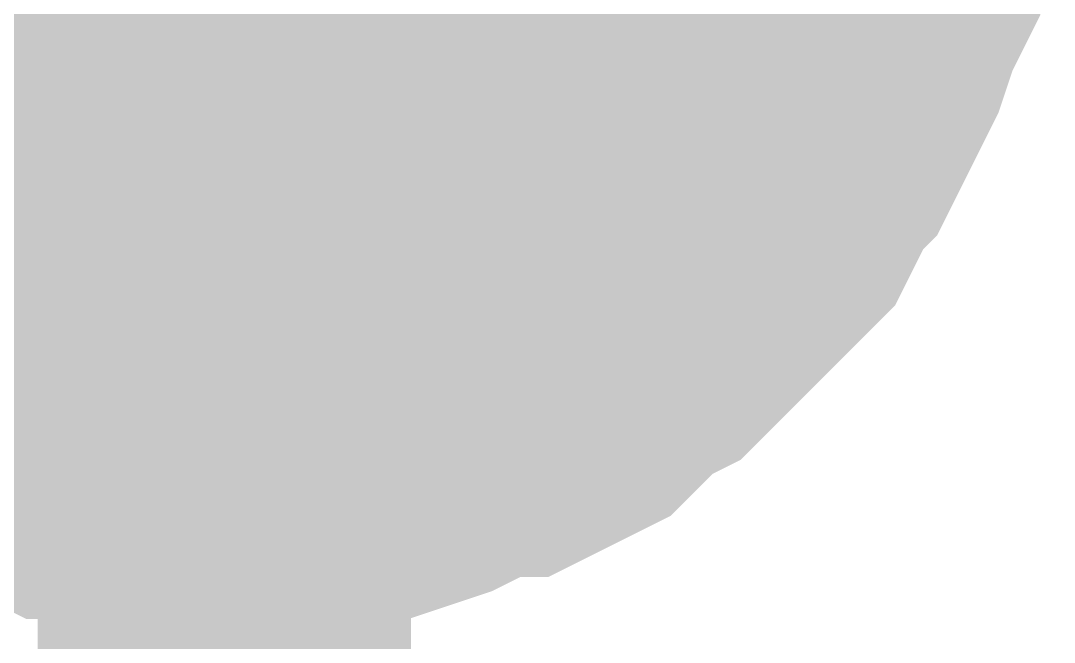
# Model space of a CAD drawing. Header units: inches. Extents: x 0 to 432, y 0 to 280.
# Drawn here: x 219.038 to 219.868, y 36.677 to 37.176 of the extents above; entities that cross this region are included whole.
import ezdxf

# ---------------------------------------------------------------- set-up
doc = ezdxf.new("R2010")
doc.units = ezdxf.units.IN
doc.layers.add('Sheet', color=255, linetype='Continuous')

msp = doc.modelspace()

# ---------------------------------------------------------------- linework, layer by layer
at = {"layer": 'Sheet'}
msp.add_lwpolyline([(218.948, 37.338, 0.508, 0.508, 1), (219.456, 37.338, 0.508, 0.508, 1)], format="xyseb", close=True, dxfattribs=at)
for points in [[(219.20184, 37.33943, 0.29972, 0.29972, 0), (219.20184, 34.80147, 0.29972, 0.29972, 0)], [(219.71846, 37.33943, 0.29972, 0.29972, 0), (219.71846, 37.31697, 0.29972, 0.29972, 0), (219.71846, 37.28328, 0.29972, 0.29972, 0), (219.70723, 37.26082, 0.29972, 0.29972, 0), (219.70723, 37.23836, 0.29972, 0.29972, 0), (219.70723, 37.2159, 0.29972, 0.29972, 0), (219.69599, 37.19344, 0.29972, 0.29972, 0), (219.68476, 37.15975, 0.29972, 0.29972, 0), (219.67353, 37.13729, 0.29972, 0.29972, 0), (219.6623, 37.11483, 0.29972, 0.29972, 0), (219.65107, 37.09237, 0.29972, 0.29972, 0), (219.63984, 37.08114, 0.29972, 0.29972, 0), (219.62861, 37.05868, 0.29972, 0.29972, 0), (219.61738, 37.03622, 0.29972, 0.29972, 0), (219.59492, 37.01376, 0.29972, 0.29972, 0), (219.58369, 37.00253, 0.29972, 0.29972, 0), (219.56123, 36.98007, 0.29972, 0.29972, 0), (219.54999, 36.96884, 0.29972, 0.29972, 0), (219.52753, 36.94638, 0.29972, 0.29972, 0), (219.50507, 36.93515, 0.29972, 0.29972, 0), (219.49384, 36.92392, 0.29972, 0.29972, 0), (219.47138, 36.90146, 0.29972, 0.29972, 0), (219.44892, 36.89023, 0.29972, 0.29972, 0), (219.42646, 36.879, 0.29972, 0.29972, 0), (219.404, 36.879, 0.29972, 0.29972, 0), (219.38153, 36.86777, 0.29972, 0.29972, 0), (219.35907, 36.85654, 0.29972, 0.29972, 0), (219.32538, 36.84531, 0.29972, 0.29972, 0), (219.30292, 36.84531, 0.29972, 0.29972, 0), (219.28046, 36.84531, 0.29972, 0.29972, 0), (219.258, 36.83408, 0.29972, 0.29972, 0), (219.2243, 36.83408, 0.29972, 0.29972, 0), (219.20184, 36.83408, 0.29972, 0.29972, 0)], [(219.71846, 37.33943, 0.29972, 0.29972, 0), (219.71846, 37.31697, 0.29972, 0.29972, 0), (219.71846, 37.28328, 0.29972, 0.29972, 0), (219.70723, 37.26082, 0.29972, 0.29972, 0), (219.70723, 37.23836, 0.29972, 0.29972, 0), (219.70723, 37.2159, 0.29972, 0.29972, 0), (219.69599, 37.19344, 0.29972, 0.29972, 0), (219.68476, 37.15975, 0.29972, 0.29972, 0), (219.67353, 37.13729, 0.29972, 0.29972, 0), (219.6623, 37.11483, 0.29972, 0.29972, 0), (219.65107, 37.09237, 0.29972, 0.29972, 0), (219.63984, 37.08114, 0.29972, 0.29972, 0), (219.62861, 37.05868, 0.29972, 0.29972, 0), (219.61738, 37.03622, 0.29972, 0.29972, 0), (219.59492, 37.01376, 0.29972, 0.29972, 0), (219.58369, 37.00253, 0.29972, 0.29972, 0), (219.56123, 36.98007, 0.29972, 0.29972, 0), (219.54999, 36.96884, 0.29972, 0.29972, 0), (219.52753, 36.94638, 0.29972, 0.29972, 0), (219.50507, 36.93515, 0.29972, 0.29972, 0), (219.49384, 36.92392, 0.29972, 0.29972, 0), (219.47138, 36.90146, 0.29972, 0.29972, 0), (219.44892, 36.89023, 0.29972, 0.29972, 0), (219.42646, 36.879, 0.29972, 0.29972, 0), (219.404, 36.879, 0.29972, 0.29972, 0), (219.38153, 36.86777, 0.29972, 0.29972, 0), (219.35907, 36.85654, 0.29972, 0.29972, 0), (219.32538, 36.84531, 0.29972, 0.29972, 0), (219.30292, 36.84531, 0.29972, 0.29972, 0), (219.28046, 36.84531, 0.29972, 0.29972, 0), (219.258, 36.83408, 0.29972, 0.29972, 0), (219.2243, 36.83408, 0.29972, 0.29972, 0), (219.20184, 36.83408, 0.29972, 0.29972, 0)], [(219.71846, 37.33943, 0.29972, 0.29972, 0), (219.71846, 37.31697, 0.29972, 0.29972, 0), (219.71846, 37.28328, 0.29972, 0.29972, 0), (219.70723, 37.26082, 0.29972, 0.29972, 0), (219.70723, 37.23836, 0.29972, 0.29972, 0), (219.70723, 37.2159, 0.29972, 0.29972, 0), (219.69599, 37.19344, 0.29972, 0.29972, 0), (219.68476, 37.15975, 0.29972, 0.29972, 0), (219.67353, 37.13729, 0.29972, 0.29972, 0), (219.6623, 37.11483, 0.29972, 0.29972, 0), (219.65107, 37.09237, 0.29972, 0.29972, 0), (219.63984, 37.08114, 0.29972, 0.29972, 0), (219.62861, 37.05868, 0.29972, 0.29972, 0), (219.61738, 37.03622, 0.29972, 0.29972, 0), (219.59492, 37.01376, 0.29972, 0.29972, 0), (219.58369, 37.00253, 0.29972, 0.29972, 0), (219.56123, 36.98007, 0.29972, 0.29972, 0), (219.54999, 36.96884, 0.29972, 0.29972, 0), (219.52753, 36.94638, 0.29972, 0.29972, 0), (219.50507, 36.93515, 0.29972, 0.29972, 0), (219.49384, 36.92392, 0.29972, 0.29972, 0), (219.47138, 36.90146, 0.29972, 0.29972, 0), (219.44892, 36.89023, 0.29972, 0.29972, 0), (219.42646, 36.879, 0.29972, 0.29972, 0), (219.404, 36.879, 0.29972, 0.29972, 0), (219.38153, 36.86777, 0.29972, 0.29972, 0), (219.35907, 36.85654, 0.29972, 0.29972, 0), (219.32538, 36.84531, 0.29972, 0.29972, 0), (219.30292, 36.84531, 0.29972, 0.29972, 0), (219.28046, 36.84531, 0.29972, 0.29972, 0), (219.258, 36.83408, 0.29972, 0.29972, 0), (219.2243, 36.83408, 0.29972, 0.29972, 0), (219.20184, 36.83408, 0.29972, 0.29972, 0)], [(219.71846, 37.33943, 0.29972, 0.29972, 0), (219.71846, 37.31697, 0.29972, 0.29972, 0), (219.71846, 37.28328, 0.29972, 0.29972, 0), (219.70723, 37.26082, 0.29972, 0.29972, 0), (219.70723, 37.23836, 0.29972, 0.29972, 0), (219.70723, 37.2159, 0.29972, 0.29972, 0), (219.69599, 37.19344, 0.29972, 0.29972, 0), (219.68476, 37.15975, 0.29972, 0.29972, 0), (219.67353, 37.13729, 0.29972, 0.29972, 0), (219.6623, 37.11483, 0.29972, 0.29972, 0), (219.65107, 37.09237, 0.29972, 0.29972, 0), (219.63984, 37.08114, 0.29972, 0.29972, 0), (219.62861, 37.05868, 0.29972, 0.29972, 0), (219.61738, 37.03622, 0.29972, 0.29972, 0), (219.59492, 37.01376, 0.29972, 0.29972, 0), (219.58369, 37.00253, 0.29972, 0.29972, 0), (219.56123, 36.98007, 0.29972, 0.29972, 0), (219.54999, 36.96884, 0.29972, 0.29972, 0), (219.52753, 36.94638, 0.29972, 0.29972, 0), (219.50507, 36.93515, 0.29972, 0.29972, 0), (219.49384, 36.92392, 0.29972, 0.29972, 0), (219.47138, 36.90146, 0.29972, 0.29972, 0), (219.44892, 36.89023, 0.29972, 0.29972, 0), (219.42646, 36.879, 0.29972, 0.29972, 0), (219.404, 36.879, 0.29972, 0.29972, 0), (219.38153, 36.86777, 0.29972, 0.29972, 0), (219.35907, 36.85654, 0.29972, 0.29972, 0), (219.32538, 36.84531, 0.29972, 0.29972, 0), (219.30292, 36.84531, 0.29972, 0.29972, 0), (219.28046, 36.84531, 0.29972, 0.29972, 0), (219.258, 36.83408, 0.29972, 0.29972, 0), (219.2243, 36.83408, 0.29972, 0.29972, 0), (219.20184, 36.83408, 0.29972, 0.29972, 0)], [(219.71846, 37.33943, 0.29972, 0.29972, 0), (219.71846, 37.31697, 0.29972, 0.29972, 0), (219.71846, 37.28328, 0.29972, 0.29972, 0), (219.70723, 37.26082, 0.29972, 0.29972, 0), (219.70723, 37.23836, 0.29972, 0.29972, 0), (219.70723, 37.2159, 0.29972, 0.29972, 0), (219.69599, 37.19344, 0.29972, 0.29972, 0), (219.68476, 37.15975, 0.29972, 0.29972, 0), (219.67353, 37.13729, 0.29972, 0.29972, 0), (219.6623, 37.11483, 0.29972, 0.29972, 0), (219.65107, 37.09237, 0.29972, 0.29972, 0), (219.63984, 37.08114, 0.29972, 0.29972, 0), (219.62861, 37.05868, 0.29972, 0.29972, 0), (219.61738, 37.03622, 0.29972, 0.29972, 0), (219.59492, 37.01376, 0.29972, 0.29972, 0), (219.58369, 37.00253, 0.29972, 0.29972, 0), (219.56123, 36.98007, 0.29972, 0.29972, 0), (219.54999, 36.96884, 0.29972, 0.29972, 0), (219.52753, 36.94638, 0.29972, 0.29972, 0), (219.50507, 36.93515, 0.29972, 0.29972, 0), (219.49384, 36.92392, 0.29972, 0.29972, 0), (219.47138, 36.90146, 0.29972, 0.29972, 0), (219.44892, 36.89023, 0.29972, 0.29972, 0), (219.42646, 36.879, 0.29972, 0.29972, 0), (219.404, 36.879, 0.29972, 0.29972, 0), (219.38153, 36.86777, 0.29972, 0.29972, 0), (219.35907, 36.85654, 0.29972, 0.29972, 0), (219.32538, 36.84531, 0.29972, 0.29972, 0), (219.30292, 36.84531, 0.29972, 0.29972, 0), (219.28046, 36.84531, 0.29972, 0.29972, 0), (219.258, 36.83408, 0.29972, 0.29972, 0), (219.2243, 36.83408, 0.29972, 0.29972, 0), (219.20184, 36.83408, 0.29972, 0.29972, 0)], [(219.71846, 37.33943, 0.29972, 0.29972, 0), (219.71846, 37.31697, 0.29972, 0.29972, 0), (219.71846, 37.28328, 0.29972, 0.29972, 0), (219.70723, 37.26082, 0.29972, 0.29972, 0), (219.70723, 37.23836, 0.29972, 0.29972, 0), (219.70723, 37.2159, 0.29972, 0.29972, 0), (219.69599, 37.19344, 0.29972, 0.29972, 0), (219.68476, 37.15975, 0.29972, 0.29972, 0), (219.67353, 37.13729, 0.29972, 0.29972, 0), (219.6623, 37.11483, 0.29972, 0.29972, 0), (219.65107, 37.09237, 0.29972, 0.29972, 0), (219.63984, 37.08114, 0.29972, 0.29972, 0), (219.62861, 37.05868, 0.29972, 0.29972, 0), (219.61738, 37.03622, 0.29972, 0.29972, 0), (219.59492, 37.01376, 0.29972, 0.29972, 0), (219.58369, 37.00253, 0.29972, 0.29972, 0), (219.56123, 36.98007, 0.29972, 0.29972, 0), (219.54999, 36.96884, 0.29972, 0.29972, 0), (219.52753, 36.94638, 0.29972, 0.29972, 0), (219.50507, 36.93515, 0.29972, 0.29972, 0), (219.49384, 36.92392, 0.29972, 0.29972, 0), (219.47138, 36.90146, 0.29972, 0.29972, 0), (219.44892, 36.89023, 0.29972, 0.29972, 0), (219.42646, 36.879, 0.29972, 0.29972, 0), (219.404, 36.879, 0.29972, 0.29972, 0), (219.38153, 36.86777, 0.29972, 0.29972, 0), (219.35907, 36.85654, 0.29972, 0.29972, 0), (219.32538, 36.84531, 0.29972, 0.29972, 0), (219.30292, 36.84531, 0.29972, 0.29972, 0), (219.28046, 36.84531, 0.29972, 0.29972, 0), (219.258, 36.83408, 0.29972, 0.29972, 0), (219.2243, 36.83408, 0.29972, 0.29972, 0), (219.20184, 36.83408, 0.29972, 0.29972, 0)], [(219.70723, 37.23836, 0.09906, 0.09906, 0), (219.70723, 37.2159, 0.09906, 0.09906, 0), (219.69599, 37.19344, 0.09906, 0.09906, 0), (219.68476, 37.15975, 0.09906, 0.09906, 0), (219.67353, 37.13729, 0.09906, 0.09906, 0), (219.6623, 37.11483, 0.09906, 0.09906, 0), (219.65107, 37.09237, 0.09906, 0.09906, 0), (219.63984, 37.08114, 0.09906, 0.09906, 0), (219.62861, 37.05868, 0.09906, 0.09906, 0), (219.61738, 37.03622, 0.09906, 0.09906, 0), (219.59492, 37.01376, 0.09906, 0.09906, 0), (219.58369, 37.00253, 0.09906, 0.09906, 0), (219.56123, 36.98007, 0.09906, 0.09906, 0), (219.54999, 36.96884, 0.09906, 0.09906, 0), (219.52753, 36.94638, 0.09906, 0.09906, 0), (219.50507, 36.93515, 0.09906, 0.09906, 0), (219.49384, 36.92392, 0.09906, 0.09906, 0), (219.47138, 36.90146, 0.09906, 0.09906, 0), (219.44892, 36.89023, 0.09906, 0.09906, 0), (219.42646, 36.879, 0.09906, 0.09906, 0), (219.404, 36.879, 0.09906, 0.09906, 0), (219.38153, 36.86777, 0.09906, 0.09906, 0), (219.35907, 36.85654, 0.09906, 0.09906, 0), (219.32538, 36.84531, 0.09906, 0.09906, 0), (219.30292, 36.84531, 0.09906, 0.09906, 0), (219.28046, 36.84531, 0.09906, 0.09906, 0), (219.258, 36.83408, 0.09906, 0.09906, 0), (219.2243, 36.83408, 0.09906, 0.09906, 0), (219.20184, 36.83408, 0.09906, 0.09906, 0)], [(219.70723, 37.23836, 0.09906, 0.09906, 0), (219.70723, 37.2159, 0.09906, 0.09906, 0), (219.69599, 37.19344, 0.09906, 0.09906, 0), (219.68476, 37.15975, 0.09906, 0.09906, 0), (219.67353, 37.13729, 0.09906, 0.09906, 0), (219.6623, 37.11483, 0.09906, 0.09906, 0), (219.65107, 37.09237, 0.09906, 0.09906, 0), (219.63984, 37.08114, 0.09906, 0.09906, 0), (219.62861, 37.05868, 0.09906, 0.09906, 0), (219.61738, 37.03622, 0.09906, 0.09906, 0), (219.59492, 37.01376, 0.09906, 0.09906, 0), (219.58369, 37.00253, 0.09906, 0.09906, 0), (219.56123, 36.98007, 0.09906, 0.09906, 0), (219.54999, 36.96884, 0.09906, 0.09906, 0), (219.52753, 36.94638, 0.09906, 0.09906, 0), (219.50507, 36.93515, 0.09906, 0.09906, 0), (219.49384, 36.92392, 0.09906, 0.09906, 0), (219.47138, 36.90146, 0.09906, 0.09906, 0), (219.44892, 36.89023, 0.09906, 0.09906, 0), (219.42646, 36.879, 0.09906, 0.09906, 0), (219.404, 36.879, 0.09906, 0.09906, 0), (219.38153, 36.86777, 0.09906, 0.09906, 0), (219.35907, 36.85654, 0.09906, 0.09906, 0), (219.32538, 36.84531, 0.09906, 0.09906, 0), (219.30292, 36.84531, 0.09906, 0.09906, 0), (219.28046, 36.84531, 0.09906, 0.09906, 0), (219.258, 36.83408, 0.09906, 0.09906, 0), (219.2243, 36.83408, 0.09906, 0.09906, 0), (219.20184, 36.83408, 0.09906, 0.09906, 0)], [(219.70723, 37.23836, 0.09906, 0.09906, 0), (219.70723, 37.2159, 0.09906, 0.09906, 0), (219.69599, 37.19344, 0.09906, 0.09906, 0), (219.68476, 37.15975, 0.09906, 0.09906, 0), (219.67353, 37.13729, 0.09906, 0.09906, 0), (219.6623, 37.11483, 0.09906, 0.09906, 0), (219.65107, 37.09237, 0.09906, 0.09906, 0), (219.63984, 37.08114, 0.09906, 0.09906, 0), (219.62861, 37.05868, 0.09906, 0.09906, 0), (219.61738, 37.03622, 0.09906, 0.09906, 0), (219.59492, 37.01376, 0.09906, 0.09906, 0), (219.58369, 37.00253, 0.09906, 0.09906, 0), (219.56123, 36.98007, 0.09906, 0.09906, 0), (219.54999, 36.96884, 0.09906, 0.09906, 0), (219.52753, 36.94638, 0.09906, 0.09906, 0), (219.50507, 36.93515, 0.09906, 0.09906, 0), (219.49384, 36.92392, 0.09906, 0.09906, 0), (219.47138, 36.90146, 0.09906, 0.09906, 0), (219.44892, 36.89023, 0.09906, 0.09906, 0), (219.42646, 36.879, 0.09906, 0.09906, 0), (219.404, 36.879, 0.09906, 0.09906, 0), (219.38153, 36.86777, 0.09906, 0.09906, 0), (219.35907, 36.85654, 0.09906, 0.09906, 0), (219.32538, 36.84531, 0.09906, 0.09906, 0), (219.30292, 36.84531, 0.09906, 0.09906, 0), (219.28046, 36.84531, 0.09906, 0.09906, 0), (219.258, 36.83408, 0.09906, 0.09906, 0), (219.2243, 36.83408, 0.09906, 0.09906, 0), (219.20184, 36.83408, 0.09906, 0.09906, 0)], [(219.70723, 37.23836, 0.09906, 0.09906, 0), (219.70723, 37.2159, 0.09906, 0.09906, 0), (219.69599, 37.19344, 0.09906, 0.09906, 0), (219.68476, 37.15975, 0.09906, 0.09906, 0), (219.67353, 37.13729, 0.09906, 0.09906, 0), (219.6623, 37.11483, 0.09906, 0.09906, 0), (219.65107, 37.09237, 0.09906, 0.09906, 0), (219.63984, 37.08114, 0.09906, 0.09906, 0), (219.62861, 37.05868, 0.09906, 0.09906, 0), (219.61738, 37.03622, 0.09906, 0.09906, 0), (219.59492, 37.01376, 0.09906, 0.09906, 0), (219.58369, 37.00253, 0.09906, 0.09906, 0), (219.56123, 36.98007, 0.09906, 0.09906, 0), (219.54999, 36.96884, 0.09906, 0.09906, 0), (219.52753, 36.94638, 0.09906, 0.09906, 0), (219.50507, 36.93515, 0.09906, 0.09906, 0), (219.49384, 36.92392, 0.09906, 0.09906, 0), (219.47138, 36.90146, 0.09906, 0.09906, 0), (219.44892, 36.89023, 0.09906, 0.09906, 0), (219.42646, 36.879, 0.09906, 0.09906, 0), (219.404, 36.879, 0.09906, 0.09906, 0), (219.38153, 36.86777, 0.09906, 0.09906, 0), (219.35907, 36.85654, 0.09906, 0.09906, 0), (219.32538, 36.84531, 0.09906, 0.09906, 0), (219.30292, 36.84531, 0.09906, 0.09906, 0), (219.28046, 36.84531, 0.09906, 0.09906, 0), (219.258, 36.83408, 0.09906, 0.09906, 0), (219.2243, 36.83408, 0.09906, 0.09906, 0), (219.20184, 36.83408, 0.09906, 0.09906, 0)], [(219.70723, 37.23836, 0.09906, 0.09906, 0), (219.70723, 37.2159, 0.09906, 0.09906, 0), (219.69599, 37.19344, 0.09906, 0.09906, 0), (219.68476, 37.15975, 0.09906, 0.09906, 0), (219.67353, 37.13729, 0.09906, 0.09906, 0), (219.6623, 37.11483, 0.09906, 0.09906, 0), (219.65107, 37.09237, 0.09906, 0.09906, 0), (219.63984, 37.08114, 0.09906, 0.09906, 0), (219.62861, 37.05868, 0.09906, 0.09906, 0), (219.61738, 37.03622, 0.09906, 0.09906, 0), (219.59492, 37.01376, 0.09906, 0.09906, 0), (219.58369, 37.00253, 0.09906, 0.09906, 0), (219.56123, 36.98007, 0.09906, 0.09906, 0), (219.54999, 36.96884, 0.09906, 0.09906, 0), (219.52753, 36.94638, 0.09906, 0.09906, 0), (219.50507, 36.93515, 0.09906, 0.09906, 0), (219.49384, 36.92392, 0.09906, 0.09906, 0), (219.47138, 36.90146, 0.09906, 0.09906, 0), (219.44892, 36.89023, 0.09906, 0.09906, 0), (219.42646, 36.879, 0.09906, 0.09906, 0), (219.404, 36.879, 0.09906, 0.09906, 0), (219.38153, 36.86777, 0.09906, 0.09906, 0), (219.35907, 36.85654, 0.09906, 0.09906, 0), (219.32538, 36.84531, 0.09906, 0.09906, 0), (219.30292, 36.84531, 0.09906, 0.09906, 0), (219.28046, 36.84531, 0.09906, 0.09906, 0), (219.258, 36.83408, 0.09906, 0.09906, 0), (219.2243, 36.83408, 0.09906, 0.09906, 0), (219.20184, 36.83408, 0.09906, 0.09906, 0)], [(219.70723, 37.23836, 0.09906, 0.09906, 0), (219.70723, 37.2159, 0.09906, 0.09906, 0), (219.69599, 37.19344, 0.09906, 0.09906, 0), (219.68476, 37.15975, 0.09906, 0.09906, 0), (219.67353, 37.13729, 0.09906, 0.09906, 0), (219.6623, 37.11483, 0.09906, 0.09906, 0), (219.65107, 37.09237, 0.09906, 0.09906, 0), (219.63984, 37.08114, 0.09906, 0.09906, 0), (219.62861, 37.05868, 0.09906, 0.09906, 0), (219.61738, 37.03622, 0.09906, 0.09906, 0), (219.59492, 37.01376, 0.09906, 0.09906, 0), (219.58369, 37.00253, 0.09906, 0.09906, 0), (219.56123, 36.98007, 0.09906, 0.09906, 0), (219.54999, 36.96884, 0.09906, 0.09906, 0), (219.52753, 36.94638, 0.09906, 0.09906, 0), (219.50507, 36.93515, 0.09906, 0.09906, 0), (219.49384, 36.92392, 0.09906, 0.09906, 0), (219.47138, 36.90146, 0.09906, 0.09906, 0), (219.44892, 36.89023, 0.09906, 0.09906, 0), (219.42646, 36.879, 0.09906, 0.09906, 0), (219.404, 36.879, 0.09906, 0.09906, 0), (219.38153, 36.86777, 0.09906, 0.09906, 0), (219.35907, 36.85654, 0.09906, 0.09906, 0), (219.32538, 36.84531, 0.09906, 0.09906, 0), (219.30292, 36.84531, 0.09906, 0.09906, 0), (219.28046, 36.84531, 0.09906, 0.09906, 0), (219.258, 36.83408, 0.09906, 0.09906, 0), (219.2243, 36.83408, 0.09906, 0.09906, 0), (219.20184, 36.83408, 0.09906, 0.09906, 0)], [(219.20184, 36.83408, 0.29972, 0.29972, 0), (219.17938, 36.83408, 0.29972, 0.29972, 0), (219.15692, 36.83408, 0.29972, 0.29972, 0), (219.12323, 36.84531, 0.29972, 0.29972, 0), (219.10076, 36.84531, 0.29972, 0.29972, 0), (219.0783, 36.84531, 0.29972, 0.29972, 0), (219.05584, 36.85654, 0.29972, 0.29972, 0), (219.03338, 36.86777, 0.29972, 0.29972, 0), (219.01092, 36.879, 0.29972, 0.29972, 0), (218.98846, 36.879, 0.29972, 0.29972, 0), (218.966, 36.89023, 0.29972, 0.29972, 0), (218.94353, 36.90146, 0.29972, 0.29972, 0), (218.92107, 36.92392, 0.29972, 0.29972, 0), (218.89861, 36.93515, 0.29972, 0.29972, 0), (218.88738, 36.94638, 0.29972, 0.29972, 0)], [(219.20184, 36.83408, 0.29972, 0.29972, 0), (219.17938, 36.83408, 0.29972, 0.29972, 0), (219.15692, 36.83408, 0.29972, 0.29972, 0), (219.12323, 36.84531, 0.29972, 0.29972, 0), (219.10076, 36.84531, 0.29972, 0.29972, 0), (219.0783, 36.84531, 0.29972, 0.29972, 0), (219.05584, 36.85654, 0.29972, 0.29972, 0), (219.03338, 36.86777, 0.29972, 0.29972, 0), (219.01092, 36.879, 0.29972, 0.29972, 0), (218.98846, 36.879, 0.29972, 0.29972, 0), (218.966, 36.89023, 0.29972, 0.29972, 0), (218.94353, 36.90146, 0.29972, 0.29972, 0), (218.92107, 36.92392, 0.29972, 0.29972, 0), (218.89861, 36.93515, 0.29972, 0.29972, 0), (218.88738, 36.94638, 0.29972, 0.29972, 0)], [(219.20184, 36.83408, 0.29972, 0.29972, 0), (219.17938, 36.83408, 0.29972, 0.29972, 0), (219.15692, 36.83408, 0.29972, 0.29972, 0), (219.12323, 36.84531, 0.29972, 0.29972, 0), (219.10076, 36.84531, 0.29972, 0.29972, 0), (219.0783, 36.84531, 0.29972, 0.29972, 0), (219.05584, 36.85654, 0.29972, 0.29972, 0), (219.03338, 36.86777, 0.29972, 0.29972, 0), (219.01092, 36.879, 0.29972, 0.29972, 0), (218.98846, 36.879, 0.29972, 0.29972, 0), (218.966, 36.89023, 0.29972, 0.29972, 0), (218.94353, 36.90146, 0.29972, 0.29972, 0), (218.92107, 36.92392, 0.29972, 0.29972, 0), (218.89861, 36.93515, 0.29972, 0.29972, 0), (218.88738, 36.94638, 0.29972, 0.29972, 0)], [(219.20184, 36.83408, 0.29972, 0.29972, 0), (219.17938, 36.83408, 0.29972, 0.29972, 0), (219.15692, 36.83408, 0.29972, 0.29972, 0), (219.12323, 36.84531, 0.29972, 0.29972, 0), (219.10076, 36.84531, 0.29972, 0.29972, 0), (219.0783, 36.84531, 0.29972, 0.29972, 0), (219.05584, 36.85654, 0.29972, 0.29972, 0), (219.03338, 36.86777, 0.29972, 0.29972, 0), (219.01092, 36.879, 0.29972, 0.29972, 0), (218.98846, 36.879, 0.29972, 0.29972, 0), (218.966, 36.89023, 0.29972, 0.29972, 0), (218.94353, 36.90146, 0.29972, 0.29972, 0), (218.92107, 36.92392, 0.29972, 0.29972, 0), (218.89861, 36.93515, 0.29972, 0.29972, 0), (218.88738, 36.94638, 0.29972, 0.29972, 0)], [(219.20184, 36.83408, 0.29972, 0.29972, 0), (219.17938, 36.83408, 0.29972, 0.29972, 0), (219.15692, 36.83408, 0.29972, 0.29972, 0), (219.12323, 36.84531, 0.29972, 0.29972, 0), (219.10076, 36.84531, 0.29972, 0.29972, 0), (219.0783, 36.84531, 0.29972, 0.29972, 0), (219.05584, 36.85654, 0.29972, 0.29972, 0), (219.03338, 36.86777, 0.29972, 0.29972, 0), (219.01092, 36.879, 0.29972, 0.29972, 0), (218.98846, 36.879, 0.29972, 0.29972, 0), (218.966, 36.89023, 0.29972, 0.29972, 0), (218.94353, 36.90146, 0.29972, 0.29972, 0), (218.92107, 36.92392, 0.29972, 0.29972, 0), (218.89861, 36.93515, 0.29972, 0.29972, 0), (218.88738, 36.94638, 0.29972, 0.29972, 0)], [(219.20184, 36.83408, 0.29972, 0.29972, 0), (219.17938, 36.83408, 0.29972, 0.29972, 0), (219.15692, 36.83408, 0.29972, 0.29972, 0), (219.12323, 36.84531, 0.29972, 0.29972, 0), (219.10076, 36.84531, 0.29972, 0.29972, 0), (219.0783, 36.84531, 0.29972, 0.29972, 0), (219.05584, 36.85654, 0.29972, 0.29972, 0), (219.03338, 36.86777, 0.29972, 0.29972, 0), (219.01092, 36.879, 0.29972, 0.29972, 0), (218.98846, 36.879, 0.29972, 0.29972, 0), (218.966, 36.89023, 0.29972, 0.29972, 0), (218.94353, 36.90146, 0.29972, 0.29972, 0), (218.92107, 36.92392, 0.29972, 0.29972, 0), (218.89861, 36.93515, 0.29972, 0.29972, 0), (218.88738, 36.94638, 0.29972, 0.29972, 0)], [(219.20184, 36.83408, 0.09906, 0.09906, 0), (219.17938, 36.83408, 0.09906, 0.09906, 0), (219.15692, 36.83408, 0.09906, 0.09906, 0), (219.12323, 36.84531, 0.09906, 0.09906, 0), (219.10076, 36.84531, 0.09906, 0.09906, 0), (219.0783, 36.84531, 0.09906, 0.09906, 0), (219.05584, 36.85654, 0.09906, 0.09906, 0), (219.03338, 36.86777, 0.09906, 0.09906, 0), (219.01092, 36.879, 0.09906, 0.09906, 0), (218.98846, 36.879, 0.09906, 0.09906, 0)], [(219.20184, 36.83408, 0.09906, 0.09906, 0), (219.17938, 36.83408, 0.09906, 0.09906, 0), (219.15692, 36.83408, 0.09906, 0.09906, 0), (219.12323, 36.84531, 0.09906, 0.09906, 0), (219.10076, 36.84531, 0.09906, 0.09906, 0), (219.0783, 36.84531, 0.09906, 0.09906, 0), (219.05584, 36.85654, 0.09906, 0.09906, 0), (219.03338, 36.86777, 0.09906, 0.09906, 0), (219.01092, 36.879, 0.09906, 0.09906, 0), (218.98846, 36.879, 0.09906, 0.09906, 0)], [(219.20184, 36.83408, 0.09906, 0.09906, 0), (219.17938, 36.83408, 0.09906, 0.09906, 0), (219.15692, 36.83408, 0.09906, 0.09906, 0), (219.12323, 36.84531, 0.09906, 0.09906, 0), (219.10076, 36.84531, 0.09906, 0.09906, 0), (219.0783, 36.84531, 0.09906, 0.09906, 0), (219.05584, 36.85654, 0.09906, 0.09906, 0), (219.03338, 36.86777, 0.09906, 0.09906, 0), (219.01092, 36.879, 0.09906, 0.09906, 0), (218.98846, 36.879, 0.09906, 0.09906, 0)], [(219.20184, 36.83408, 0.09906, 0.09906, 0), (219.17938, 36.83408, 0.09906, 0.09906, 0), (219.15692, 36.83408, 0.09906, 0.09906, 0), (219.12323, 36.84531, 0.09906, 0.09906, 0), (219.10076, 36.84531, 0.09906, 0.09906, 0), (219.0783, 36.84531, 0.09906, 0.09906, 0), (219.05584, 36.85654, 0.09906, 0.09906, 0), (219.03338, 36.86777, 0.09906, 0.09906, 0), (219.01092, 36.879, 0.09906, 0.09906, 0), (218.98846, 36.879, 0.09906, 0.09906, 0)], [(219.20184, 36.83408, 0.09906, 0.09906, 0), (219.17938, 36.83408, 0.09906, 0.09906, 0), (219.15692, 36.83408, 0.09906, 0.09906, 0), (219.12323, 36.84531, 0.09906, 0.09906, 0), (219.10076, 36.84531, 0.09906, 0.09906, 0), (219.0783, 36.84531, 0.09906, 0.09906, 0), (219.05584, 36.85654, 0.09906, 0.09906, 0), (219.03338, 36.86777, 0.09906, 0.09906, 0), (219.01092, 36.879, 0.09906, 0.09906, 0), (218.98846, 36.879, 0.09906, 0.09906, 0)], [(219.20184, 36.83408, 0.09906, 0.09906, 0), (219.17938, 36.83408, 0.09906, 0.09906, 0), (219.15692, 36.83408, 0.09906, 0.09906, 0), (219.12323, 36.84531, 0.09906, 0.09906, 0), (219.10076, 36.84531, 0.09906, 0.09906, 0), (219.0783, 36.84531, 0.09906, 0.09906, 0), (219.05584, 36.85654, 0.09906, 0.09906, 0), (219.03338, 36.86777, 0.09906, 0.09906, 0), (219.01092, 36.879, 0.09906, 0.09906, 0), (218.98846, 36.879, 0.09906, 0.09906, 0)]]:
    msp.add_lwpolyline(points, format="xyseb", dxfattribs=at)

doc.saveas('drawing.dxf')
